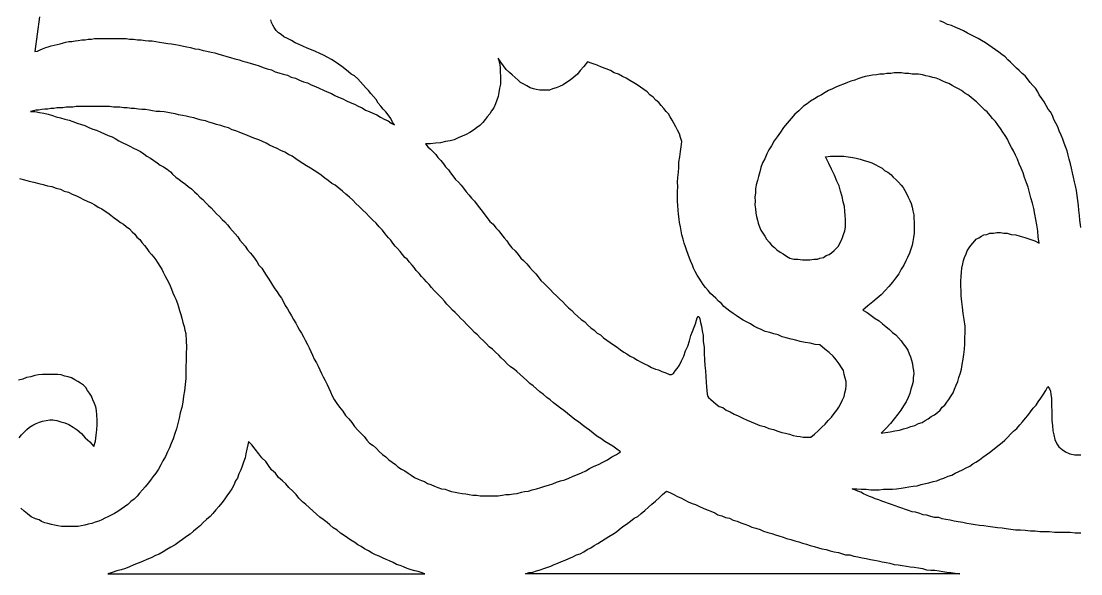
# Model space of a CAD drawing. Extents: x -550 to 550, y -550 to 550.
# Drawn here: x -57.5 to 0, y -480 to -450 of the extents above; entities that cross this region are included whole.
import ezdxf

# ---------------------------------------------------------------- set-up
doc = ezdxf.new("R2010")
doc.units = 0
doc.layers.add('LAYER_1', color=18, linetype='CONTINUOUS')

msp = doc.modelspace()

# ---------------------------------------------------------------- linework, layer by layer
at = {"layer": 'LAYER_1'}
for points in [[(-56.492, -449.747), (-56.611, -450.694), (-56.73, -451.64), (-56.594, -451.608), (-56.453, -451.544), (-56.313, -451.48), (-56.146, -451.416), (-56.01, -451.384), (-55.843, -451.319), (-55.68, -451.287), (-55.518, -451.255), (-55.355, -451.223), (-55.188, -451.159), (-55.052, -451.127), (-54.889, -451.095), (-54.731, -451.095), (-54.542, -451.063), (-54.379, -451.031), (-54.19, -450.999), (-54.005, -450.999), (-53.843, -450.966), (-53.658, -450.966), (-53.495, -450.934), (-53.31, -450.934), (-53.125, -450.934), (-52.94, -450.934), (-52.728, -450.934), (-52.543, -450.934), (-52.358, -450.934), (-52.147, -450.934), (-51.962, -450.934), (-51.777, -450.934), (-51.595, -450.966), (-51.384, -450.966), (-51.176, -450.999), (-50.964, -450.999), (-50.756, -451.031), (-50.575, -451.063), (-50.363, -451.063), (-50.182, -451.095), (-49.974, -451.127), (-49.739, -451.159), (-49.531, -451.191), (-49.323, -451.223), (-49.115, -451.255), (-48.907, -451.287), (-48.675, -451.352), (-48.494, -451.384), (-48.285, -451.416), (-48.054, -451.48), (-47.846, -451.512), (-47.614, -451.576), (-47.406, -451.608), (-47.174, -451.672), (-46.966, -451.705), (-46.76, -451.769), (-46.555, -451.833), (-46.323, -451.897), (-46.118, -451.961), (-45.886, -452.025), (-45.654, -452.09), (-45.448, -452.154), (-45.243, -452.218), (-45.01, -452.282), (-44.804, -452.346), (-44.572, -452.411), (-44.343, -452.507), (-44.137, -452.571), (-43.904, -452.635), (-43.701, -452.731), (-43.495, -452.796), (-43.262, -452.86), (-43.029, -452.924), (-42.826, -453.02), (-42.593, -453.084), (-42.389, -453.181), (-42.159, -453.277), (-41.953, -453.341), (-41.749, -453.437), (-41.518, -453.534), (-41.314, -453.63), (-41.084, -453.726), (-40.88, -453.822), (-40.649, -453.919), (-40.471, -454.015), (-40.267, -454.111), (-40.035, -454.208), (-39.831, -454.304), (-39.626, -454.4), (-39.395, -454.496), (-39.19, -454.593), (-38.985, -454.689), (-38.809, -454.817), (-38.601, -454.881), (-38.396, -454.978), (-38.191, -455.074), (-37.988, -455.202), (-37.783, -455.299), (-37.577, -455.395), (-37.401, -455.523), (-37.222, -455.62), (-37.342, -455.459), (-37.433, -455.267), (-37.577, -455.074), (-37.697, -454.914), (-37.844, -454.753), (-37.964, -454.593), (-38.11, -454.432), (-38.227, -454.24), (-38.374, -454.079), (-38.52, -453.919), (-38.639, -453.758), (-38.785, -453.598), (-38.931, -453.437), (-39.077, -453.277), (-39.222, -453.117), (-39.394, -452.956), (-39.572, -452.86), (-39.72, -452.731), (-39.918, -452.571), (-40.092, -452.443), (-40.266, -452.314), (-40.441, -452.186), (-40.641, -452.058), (-40.844, -451.961), (-41.071, -451.833), (-41.275, -451.737), (-41.504, -451.64), (-41.733, -451.544), (-41.963, -451.448), (-42.192, -451.352), (-42.395, -451.255), (-42.624, -451.159), (-42.823, -451.031), (-43.025, -450.934), (-43.228, -450.838), (-43.374, -450.71), (-43.523, -450.613), (-43.643, -450.485), (-43.759, -450.325), (-43.826, -450.196), (-43.893, -450.068), (-43.93, -449.908)], [(-0.001, -461.182), (-0.002, -461.187), (-0.003, -461.177), (-0.005, -461.187), (-0.019, -461.043), (-0.046, -460.786), (-0.073, -460.529), (-0.1, -460.241), (-0.127, -459.984), (-0.154, -459.727), (-0.207, -459.438), (-0.234, -459.182), (-0.288, -458.925), (-0.342, -458.7), (-0.395, -458.443), (-0.449, -458.219), (-0.502, -457.962), (-0.556, -457.737), (-0.636, -457.481), (-0.689, -457.256), (-0.742, -457.031), (-0.822, -456.839), (-0.902, -456.614), (-0.982, -456.39), (-1.062, -456.165), (-1.168, -455.94), (-1.248, -455.716), (-1.354, -455.523), (-1.46, -455.331), (-1.54, -455.106), (-1.646, -454.914), (-1.778, -454.753), (-1.884, -454.561), (-1.99, -454.368), (-2.122, -454.175), (-2.255, -453.983), (-2.334, -453.822), (-2.466, -453.63), (-2.598, -453.47), (-2.756, -453.309), (-2.888, -453.117), (-3.02, -452.956), (-3.178, -452.828), (-3.336, -452.667), (-3.494, -452.539), (-3.652, -452.378), (-3.81, -452.218), (-3.968, -452.09), (-4.099, -451.929), (-4.283, -451.801), (-4.441, -451.672), (-4.625, -451.544), (-4.809, -451.416), (-4.993, -451.287), (-5.177, -451.159), (-5.387, -451.031), (-5.571, -450.934), (-5.754, -450.838), (-5.938, -450.742), (-6.148, -450.646), (-6.358, -450.517), (-6.568, -450.421), (-6.778, -450.325), (-7.014, -450.228), (-7.224, -450.164), (-7.434, -450.068), (-7.643, -449.972)], [(-57.566, -458.533), (-57.305, -458.597), (-57.044, -458.661), (-56.783, -458.725), (-56.522, -458.789), (-56.288, -458.854), (-56.054, -458.918), (-55.816, -458.95), (-55.585, -459.046), (-55.351, -459.11), (-55.147, -459.207), (-54.912, -459.271), (-54.708, -459.367), (-54.477, -459.463), (-54.3, -459.56), (-54.096, -459.656), (-53.891, -459.752), (-53.687, -459.848), (-53.483, -459.945), (-53.309, -460.073), (-53.104, -460.169), (-52.93, -460.298), (-52.779, -460.394), (-52.605, -460.522), (-52.43, -460.651), (-52.256, -460.779), (-52.081, -460.907), (-51.93, -461.004), (-51.782, -461.132), (-51.607, -461.26), (-51.463, -461.421), (-51.315, -461.549), (-51.197, -461.71), (-51.049, -461.838), (-50.931, -461.998), (-50.787, -462.159), (-50.669, -462.319), (-50.551, -462.48), (-50.405, -462.64), (-50.287, -462.801), (-50.165, -462.929), (-50.074, -463.089), (-49.959, -463.282), (-49.841, -463.442), (-49.776, -463.603), (-49.688, -463.795), (-49.573, -463.988), (-49.481, -464.148), (-49.393, -464.341), (-49.332, -464.534), (-49.243, -464.726), (-49.154, -464.919), (-49.09, -465.079), (-49.004, -465.304), (-48.943, -465.496), (-48.881, -465.689), (-48.823, -465.913), (-48.761, -466.106), (-48.702, -466.331), (-48.644, -466.555), (-48.609, -466.748), (-48.547, -466.94), (-48.532, -467.325), (-48.514, -467.678), (-48.523, -468.031), (-48.532, -468.384), (-48.541, -468.737), (-48.547, -469.058), (-48.553, -469.379), (-48.586, -469.7), (-48.622, -470.053), (-48.68, -470.342), (-48.713, -470.663), (-48.771, -470.952), (-48.856, -471.24), (-48.913, -471.529), (-48.971, -471.818), (-49.056, -472.107), (-49.138, -472.363), (-49.224, -472.652), (-49.334, -472.909), (-49.44, -473.134), (-49.547, -473.358), (-49.657, -473.615), (-49.792, -473.84), (-49.899, -474.064), (-50.034, -474.289), (-50.169, -474.514), (-50.328, -474.706), (-50.46, -474.899), (-50.589, -475.059), (-50.749, -475.252), (-50.905, -475.412), (-51.065, -475.605), (-51.194, -475.765), (-51.351, -475.925), (-51.532, -476.054), (-51.689, -476.214), (-51.87, -476.343), (-52.052, -476.471), (-52.234, -476.599), (-52.412, -476.696), (-52.59, -476.792), (-52.769, -476.888), (-52.943, -476.952), (-53.094, -477.049), (-53.269, -477.113), (-53.472, -477.177), (-53.647, -477.241), (-53.847, -477.273), (-54.022, -477.337), (-54.221, -477.37), (-54.393, -477.402), (-54.589, -477.402), (-54.757, -477.402), (-54.925, -477.402), (-55.121, -477.402), (-55.289, -477.402), (-55.481, -477.37), (-55.673, -477.337), (-55.837, -477.305), (-56.025, -477.241), (-56.19, -477.209), (-56.378, -477.145), (-56.506, -477.049), (-56.694, -476.984), (-56.935, -476.888), (-57.139, -476.728), (-57.316, -476.567), (-57.492, -476.407)], [(-57.585, -472.588), (-57.455, -472.428), (-57.297, -472.267), (-57.171, -472.139), (-57.017, -472.01), (-56.839, -471.914), (-56.661, -471.818), (-56.488, -471.754), (-56.314, -471.69), (-56.117, -471.658), (-55.919, -471.625), (-55.753, -471.625), (-55.536, -471.658), (-55.322, -471.722), (-55.108, -471.786), (-54.898, -471.882), (-54.664, -472.01), (-54.434, -472.171), (-54.207, -472.363), (-54.011, -472.588), (-53.759, -472.813), (-53.539, -473.069), (-53.451, -472.781), (-53.414, -472.46), (-53.382, -472.171), (-53.349, -471.882), (-53.348, -471.625), (-53.374, -471.369), (-53.4, -471.112), (-53.433, -470.919), (-53.494, -470.727), (-53.583, -470.534), (-53.671, -470.342), (-53.763, -470.181), (-53.883, -470.021), (-53.974, -469.86), (-54.097, -469.732), (-54.252, -469.636), (-54.406, -469.54), (-54.56, -469.443), (-54.741, -469.347), (-54.926, -469.283), (-55.115, -469.251), (-55.3, -469.187), (-55.489, -469.154), (-55.681, -469.154), (-55.874, -469.154), (-56.094, -469.154), (-56.314, -469.154), (-56.538, -469.187), (-56.734, -469.219), (-56.962, -469.283), (-57.186, -469.315), (-57.391, -469.411), (-57.619, -469.475)], [(-0.003, -477.762), (-0.02, -477.762), (-0.3, -477.762), (-0.58, -477.73), (-0.832, -477.73), (-1.14, -477.73), (-1.42, -477.73), (-1.7, -477.698), (-1.952, -477.698), (-2.232, -477.698), (-2.484, -477.665), (-2.736, -477.665), (-3.016, -477.633), (-3.268, -477.601), (-3.548, -477.601), (-3.8, -477.569), (-4.051, -477.537), (-4.275, -477.505), (-4.527, -477.473), (-4.778, -477.441), (-5.03, -477.409), (-5.254, -477.377), (-5.505, -477.345), (-5.729, -477.312), (-5.952, -477.28), (-6.176, -477.248), (-6.399, -477.184), (-6.65, -477.152), (-6.873, -477.12), (-7.096, -477.056), (-7.319, -477.024), (-7.515, -476.992), (-7.709, -476.927), (-7.933, -476.927), (-8.128, -476.863), (-8.35, -476.799), (-8.545, -476.767), (-8.74, -476.703), (-8.962, -476.639), (-9.157, -476.606), (-9.352, -476.542), (-9.518, -476.478), (-9.712, -476.414), (-9.878, -476.35), (-10.073, -476.286), (-10.267, -476.221), (-10.433, -476.157), (-10.627, -476.093), (-10.793, -476.029), (-10.959, -475.965), (-11.153, -475.9), (-11.291, -475.836), (-11.456, -475.772), (-11.622, -475.708), (-11.788, -475.644), (-11.925, -475.547), (-12.091, -475.483), (-12.256, -475.419), (-12.394, -475.355), (-12.143, -475.355), (-11.893, -475.387), (-11.642, -475.387), (-11.392, -475.419), (-11.169, -475.419), (-10.946, -475.419), (-10.695, -475.387), (-10.472, -475.387), (-10.221, -475.387), (-9.997, -475.355), (-9.746, -475.323), (-9.522, -475.291), (-9.326, -475.259), (-9.103, -475.227), (-8.879, -475.194), (-8.655, -475.13), (-8.431, -475.066), (-8.236, -475.034), (-8.012, -474.97), (-7.816, -474.938), (-7.62, -474.842), (-7.424, -474.777), (-7.2, -474.681), (-7.004, -474.617), (-6.808, -474.521), (-6.612, -474.424), (-6.416, -474.328), (-6.22, -474.232), (-6.024, -474.136), (-5.856, -474.007), (-5.688, -473.911), (-5.492, -473.783), (-5.324, -473.654), (-5.128, -473.526), (-4.96, -473.397), (-4.792, -473.269), (-4.596, -473.109), (-4.429, -472.98), (-4.261, -472.852), (-4.121, -472.724), (-3.954, -472.563), (-3.814, -472.403), (-3.647, -472.242), (-3.479, -472.082), (-3.312, -471.889), (-3.172, -471.729), (-3.005, -471.536), (-2.866, -471.376), (-2.727, -471.183), (-2.587, -470.991), (-2.421, -470.83), (-2.31, -470.638), (-2.171, -470.445), (-2.032, -470.221), (-1.893, -470.028), (-1.782, -469.803), (-1.7, -469.932), (-1.645, -470.06), (-1.618, -470.253), (-1.592, -470.445), (-1.592, -470.67), (-1.593, -470.894), (-1.566, -471.119), (-1.567, -471.408), (-1.568, -471.665), (-1.541, -471.921), (-1.514, -472.21), (-1.46, -472.435), (-1.405, -472.691), (-1.295, -472.916), (-1.184, -473.077), (-1.018, -473.237), (-0.824, -473.365), (-0.602, -473.462), (-0.325, -473.526), (-0.02, -473.526), (-0.003, -473.526)]]:
    msp.add_lwpolyline(points, dxfattribs=at)
for points in [[(-35.538, -456.646), (-35.417, -456.807), (-35.266, -456.935), (-35.142, -457.064), (-34.993, -457.224), (-34.872, -457.384), (-34.723, -457.545), (-34.577, -457.737), (-34.454, -457.898), (-34.305, -458.058), (-34.183, -458.219), (-34.061, -458.379), (-33.914, -458.572), (-33.764, -458.732), (-33.615, -458.893), (-33.492, -459.053), (-33.344, -459.246), (-33.194, -459.406), (-33.046, -459.599), (-32.896, -459.759), (-32.748, -459.952), (-32.625, -460.112), (-32.477, -460.305), (-32.328, -460.497), (-32.204, -460.658), (-32.056, -460.85), (-31.878, -461.011), (-31.729, -461.203), (-31.577, -461.364), (-31.428, -461.556), (-31.279, -461.749), (-31.127, -461.909), (-31.005, -462.102), (-30.855, -462.294), (-30.676, -462.455), (-30.526, -462.647), (-30.376, -462.84), (-30.222, -462.968), (-30.044, -463.161), (-29.893, -463.353), (-29.741, -463.514), (-29.563, -463.706), (-29.437, -463.867), (-29.286, -464.059), (-29.106, -464.22), (-28.952, -464.38), (-28.774, -464.573), (-28.62, -464.733), (-28.439, -464.894), (-28.285, -465.054), (-28.104, -465.214), (-27.95, -465.375), (-27.796, -465.535), (-27.614, -465.696), (-27.46, -465.856), (-27.278, -466.017), (-27.096, -466.177), (-26.912, -466.306), (-26.758, -466.466), (-26.575, -466.626), (-26.391, -466.755), (-26.236, -466.915), (-26.05, -467.012), (-25.894, -467.172), (-25.71, -467.3), (-25.525, -467.429), (-25.34, -467.557), (-25.155, -467.685), (-24.97, -467.814), (-24.785, -467.942), (-24.625, -468.038), (-24.44, -468.167), (-24.253, -468.263), (-24.04, -468.391), (-23.852, -468.488), (-23.665, -468.584), (-23.477, -468.68), (-23.29, -468.776), (-23.075, -468.873), (-22.911, -468.905), (-22.723, -469.001), (-22.506, -469.065), (-22.319, -469.162), (-22.209, -469.162), (-22.095, -469.097), (-22.007, -468.969), (-21.891, -468.841), (-21.772, -468.648), (-21.652, -468.423), (-21.53, -468.167), (-21.435, -467.878), (-21.313, -467.621), (-21.218, -467.332), (-21.15, -467.044), (-21.058, -466.819), (-20.965, -466.594), (-20.902, -466.402), (-20.839, -466.209), (-20.806, -466.081), (-20.748, -466.017), (-20.721, -466.017), (-20.672, -466.145), (-20.626, -466.338), (-20.58, -466.53), (-20.536, -466.787), (-20.493, -467.044), (-20.479, -467.365), (-20.439, -467.685), (-20.425, -468.006), (-20.413, -468.359), (-20.4, -468.68), (-20.357, -468.969), (-20.344, -469.29), (-20.329, -469.579), (-20.312, -469.835), (-20.293, -470.028), (-20.274, -470.221), (-20.224, -470.349), (-20.199, -470.413), (-20.065, -470.509), (-19.933, -470.638), (-19.773, -470.766), (-19.613, -470.894), (-19.422, -470.959), (-19.234, -471.087), (-19.017, -471.183), (-18.801, -471.312), (-18.584, -471.408), (-18.34, -471.536), (-18.095, -471.633), (-17.877, -471.729), (-17.66, -471.825), (-17.414, -471.921), (-17.167, -471.986), (-16.922, -472.082), (-16.675, -472.146), (-16.429, -472.242), (-16.21, -472.306), (-16.017, -472.338), (-15.798, -472.403), (-15.606, -472.467), (-15.413, -472.499), (-15.22, -472.531), (-15.055, -472.563), (-14.889, -472.563), (-14.75, -472.563), (-14.639, -472.563), (-14.441, -472.403), (-14.241, -472.21), (-14.041, -472.018), (-13.871, -471.857), (-13.699, -471.665), (-13.527, -471.472), (-13.384, -471.28), (-13.24, -471.087), (-13.125, -470.927), (-13.009, -470.734), (-12.921, -470.541), (-12.833, -470.349), (-12.801, -470.156), (-12.74, -469.964), (-12.735, -469.771), (-12.729, -469.547), (-12.779, -469.354), (-12.829, -469.162), (-12.877, -468.937), (-12.983, -468.776), (-13.115, -468.584), (-13.273, -468.359), (-13.433, -468.167), (-13.647, -467.974), (-13.888, -467.782), (-14.155, -467.557), (-14.401, -467.525), (-14.673, -467.461), (-14.946, -467.429), (-15.218, -467.365), (-15.463, -467.3), (-15.707, -467.236), (-15.979, -467.172), (-16.196, -467.108), (-16.411, -467.012), (-16.656, -466.947), (-16.872, -466.883), (-17.116, -466.819), (-17.332, -466.723), (-17.547, -466.626), (-17.735, -466.53), (-17.921, -466.402), (-18.136, -466.306), (-18.324, -466.209), (-18.51, -466.081), (-18.696, -465.953), (-18.856, -465.856), (-19.042, -465.728), (-19.201, -465.6), (-19.359, -465.471), (-19.489, -465.311), (-19.647, -465.182), (-19.804, -465.022), (-19.935, -464.894), (-20.093, -464.765), (-20.222, -464.605), (-20.351, -464.444), (-20.48, -464.284), (-20.582, -464.123), (-20.71, -463.931), (-20.811, -463.77), (-20.911, -463.578), (-21.011, -463.385), (-21.058, -463.225), (-21.158, -463.032), (-21.231, -462.84), (-21.303, -462.647), (-21.376, -462.455), (-21.447, -462.23), (-21.519, -462.038), (-21.563, -461.813), (-21.634, -461.588), (-21.677, -461.364), (-21.721, -461.139), (-21.764, -460.914), (-21.782, -460.722), (-21.824, -460.465), (-21.84, -460.241), (-21.855, -459.984), (-21.871, -459.759), (-21.886, -459.502), (-21.874, -459.246), (-21.86, -458.957), (-21.876, -458.732), (-21.864, -458.476), (-21.823, -458.187), (-21.811, -457.93), (-21.797, -457.641), (-21.757, -457.352), (-21.716, -457.064), (-21.677, -456.807), (-21.637, -456.518), (-21.706, -456.293), (-21.777, -456.101), (-21.875, -455.908), (-21.973, -455.716), (-22.07, -455.523), (-22.169, -455.363), (-22.267, -455.17), (-22.366, -455.01), (-22.493, -454.881), (-22.618, -454.721), (-22.77, -454.561), (-22.895, -454.4), (-23.049, -454.272), (-23.2, -454.111), (-23.38, -453.983), (-23.531, -453.822), (-23.711, -453.694), (-23.89, -453.566), (-24.07, -453.437), (-24.251, -453.341), (-24.456, -453.213), (-24.662, -453.084), (-24.869, -452.988), (-25.074, -452.86), (-25.31, -452.796), (-25.515, -452.667), (-25.748, -452.571), (-26.008, -452.475), (-26.241, -452.378), (-26.501, -452.282), (-26.76, -452.186), (-26.961, -452.443), (-27.16, -452.667), (-27.305, -452.86), (-27.5, -453.02), (-27.696, -453.181), (-27.89, -453.309), (-28.084, -453.437), (-28.276, -453.534), (-28.466, -453.598), (-28.656, -453.662), (-28.82, -453.726), (-28.98, -453.726), (-29.166, -453.726), (-29.352, -453.726), (-29.536, -453.694), (-29.694, -453.662), (-29.876, -453.598), (-30.056, -453.502), (-30.209, -453.405), (-30.388, -453.309), (-30.513, -453.181), (-30.69, -453.052), (-30.838, -452.892), (-30.989, -452.764), (-31.164, -452.603), (-31.31, -452.411), (-31.455, -452.218), (-31.599, -451.993), (-31.537, -452.25), (-31.502, -452.507), (-31.493, -452.764), (-31.48, -452.956), (-31.469, -453.181), (-31.485, -453.405), (-31.527, -453.63), (-31.569, -453.855), (-31.611, -454.079), (-31.678, -454.272), (-31.745, -454.464), (-31.84, -454.689), (-31.958, -454.849), (-32.05, -455.01), (-32.194, -455.17), (-32.312, -455.331), (-32.431, -455.491), (-32.602, -455.652), (-32.772, -455.78), (-32.941, -455.908), (-33.138, -456.037), (-33.332, -456.133), (-33.553, -456.229), (-33.774, -456.326), (-33.996, -456.422), (-34.214, -456.486), (-34.458, -456.518), (-34.73, -456.582), (-35, -456.614), (-35.271, -456.646)], [(-11.832, -465.664), (-11.589, -465.792), (-11.375, -465.953), (-11.16, -466.113), (-10.945, -466.241), (-10.757, -466.402), (-10.569, -466.562), (-10.381, -466.723), (-10.22, -466.883), (-10.032, -467.012), (-9.898, -467.172), (-9.737, -467.332), (-9.631, -467.493), (-9.498, -467.685), (-9.391, -467.846), (-9.313, -468.038), (-9.234, -468.199), (-9.182, -468.391), (-9.131, -468.584), (-9.108, -468.776), (-9.083, -468.937), (-9.059, -469.129), (-9.091, -469.322), (-9.095, -469.547), (-9.154, -469.739), (-9.213, -469.964), (-9.273, -470.188), (-9.36, -470.413), (-9.475, -470.638), (-9.617, -470.862), (-9.76, -471.087), (-9.931, -471.312), (-10.129, -471.568), (-10.329, -471.825), (-10.583, -472.082), (-10.838, -472.338), (-10.588, -472.306), (-10.338, -472.274), (-10.088, -472.21), (-9.838, -472.178), (-9.615, -472.114), (-9.393, -472.05), (-9.225, -471.986), (-9.003, -471.921), (-8.807, -471.825), (-8.612, -471.761), (-8.445, -471.665), (-8.277, -471.568), (-8.109, -471.44), (-7.941, -471.344), (-7.774, -471.215), (-7.633, -471.087), (-7.52, -470.927), (-7.381, -470.83), (-7.268, -470.67), (-7.155, -470.509), (-7.042, -470.317), (-6.929, -470.156), (-6.844, -469.964), (-6.758, -469.739), (-6.672, -469.547), (-6.614, -469.322), (-6.528, -469.065), (-6.47, -468.873), (-6.439, -468.616), (-6.38, -468.327), (-6.35, -468.07), (-6.318, -467.782), (-6.287, -467.493), (-6.283, -467.172), (-6.279, -466.883), (-6.274, -466.53), (-6.324, -466.177), (-6.374, -465.856), (-6.424, -465.503), (-6.447, -465.214), (-6.497, -464.894), (-6.494, -464.637), (-6.517, -464.348), (-6.513, -464.091), (-6.482, -463.835), (-6.479, -463.61), (-6.449, -463.385), (-6.392, -463.161), (-6.362, -462.968), (-6.305, -462.808), (-6.221, -462.615), (-6.165, -462.455), (-6.054, -462.294), (-5.971, -462.166), (-5.861, -462.038), (-5.751, -461.909), (-5.669, -461.813), (-5.533, -461.749), (-5.396, -461.652), (-5.26, -461.588), (-5.098, -461.556), (-4.934, -461.492), (-4.745, -461.492), (-4.555, -461.46), (-4.366, -461.46), (-4.177, -461.492), (-3.987, -461.492), (-3.772, -461.556), (-3.528, -461.588), (-3.285, -461.652), (-3.042, -461.717), (-2.772, -461.813), (-2.502, -461.909), (-2.258, -462.038), (-2.311, -461.685), (-2.336, -461.364), (-2.389, -461.043), (-2.441, -460.754), (-2.494, -460.465), (-2.546, -460.144), (-2.625, -459.855), (-2.704, -459.567), (-2.784, -459.278), (-2.863, -458.989), (-2.942, -458.764), (-3.047, -458.476), (-3.126, -458.219), (-3.232, -457.962), (-3.338, -457.737), (-3.443, -457.481), (-3.549, -457.256), (-3.654, -457.031), (-3.76, -456.839), (-3.892, -456.614), (-3.97, -456.39), (-4.102, -456.197), (-4.234, -456.005), (-4.366, -455.812), (-4.498, -455.62), (-4.629, -455.427), (-4.788, -455.267), (-4.92, -455.106), (-5.077, -454.914), (-5.21, -454.817), (-5.368, -454.657), (-5.526, -454.496), (-5.658, -454.368), (-5.816, -454.24), (-5.974, -454.111), (-6.132, -453.983), (-6.29, -453.887), (-6.475, -453.758), (-6.633, -453.662), (-6.818, -453.566), (-6.976, -453.47), (-7.16, -453.373), (-7.319, -453.309), (-7.477, -453.245), (-7.662, -453.149), (-7.846, -453.084), (-8.032, -453.052), (-8.217, -452.988), (-8.402, -452.956), (-8.587, -452.892), (-8.798, -452.86), (-8.958, -452.86), (-9.144, -452.86), (-9.329, -452.828), (-9.541, -452.828), (-9.726, -452.796), (-9.912, -452.796), (-10.124, -452.796), (-10.311, -452.828), (-10.523, -452.828), (-10.684, -452.86), (-10.896, -452.86), (-11.083, -452.892), (-11.296, -452.924), (-11.483, -452.956), (-11.696, -452.988), (-11.883, -453.052), (-12.098, -453.117), (-12.259, -453.181), (-12.473, -453.245), (-12.661, -453.309), (-12.876, -453.405), (-13.064, -453.47), (-13.28, -453.566), (-13.469, -453.662), (-13.684, -453.758), (-13.874, -453.855), (-14.064, -453.983), (-14.253, -454.079), (-14.444, -454.208), (-14.661, -454.336), (-14.851, -454.464), (-15.042, -454.593), (-15.291, -454.849), (-15.511, -455.042), (-15.705, -455.267), (-15.928, -455.523), (-16.123, -455.748), (-16.292, -456.005), (-16.462, -456.261), (-16.63, -456.486), (-16.774, -456.743), (-16.916, -456.967), (-17.031, -457.192), (-17.148, -457.449), (-17.264, -457.673), (-17.354, -457.93), (-17.416, -458.155), (-17.48, -458.411), (-17.542, -458.636), (-17.605, -458.861), (-17.64, -459.085), (-17.649, -459.31), (-17.684, -459.535), (-17.666, -459.759), (-17.674, -459.952), (-17.655, -460.176), (-17.637, -460.401), (-17.59, -460.594), (-17.544, -460.786), (-17.496, -460.947), (-17.422, -461.139), (-17.348, -461.332), (-17.246, -461.492), (-17.143, -461.652), (-17.041, -461.813), (-16.912, -461.973), (-16.782, -462.134), (-16.624, -462.262), (-16.493, -462.391), (-16.308, -462.519), (-16.149, -462.615), (-15.963, -462.744), (-15.776, -462.84), (-15.561, -462.904), (-15.344, -462.904), (-15.101, -462.936), (-14.884, -462.936), (-14.694, -462.936), (-14.476, -462.904), (-14.286, -462.904), (-14.148, -462.84), (-13.957, -462.808), (-13.819, -462.711), (-13.654, -462.647), (-13.516, -462.551), (-13.376, -462.423), (-13.265, -462.326), (-13.153, -462.198), (-13.067, -462.038), (-12.981, -461.877), (-12.923, -461.717), (-12.864, -461.556), (-12.805, -461.364), (-12.772, -461.171), (-12.766, -460.947), (-12.761, -460.754), (-12.782, -460.529), (-12.802, -460.305), (-12.822, -460.048), (-12.896, -459.791), (-12.942, -459.502), (-13.041, -459.214), (-13.114, -458.925), (-13.241, -458.668), (-13.366, -458.347), (-13.518, -458.026), (-13.669, -457.705), (-13.846, -457.352), (-13.577, -457.32), (-13.336, -457.32), (-13.095, -457.32), (-12.853, -457.32), (-12.613, -457.352), (-12.372, -457.384), (-12.186, -457.417), (-11.973, -457.481), (-11.76, -457.545), (-11.547, -457.609), (-11.334, -457.673), (-11.148, -457.77), (-10.963, -457.866), (-10.777, -457.962), (-10.646, -458.09), (-10.46, -458.187), (-10.302, -458.315), (-10.17, -458.443), (-10.012, -458.604), (-9.881, -458.732), (-9.75, -458.893), (-9.645, -459.021), (-9.54, -459.182), (-9.437, -459.374), (-9.359, -459.535), (-9.282, -459.727), (-9.205, -459.888), (-9.154, -460.08), (-9.104, -460.273), (-9.055, -460.497), (-9.059, -460.69), (-9.035, -460.882), (-9.039, -461.075), (-9.043, -461.267), (-9.047, -461.492), (-9.079, -461.717), (-9.11, -461.941), (-9.141, -462.134), (-9.227, -462.358), (-9.286, -462.583), (-9.399, -462.808), (-9.484, -463), (-9.597, -463.225), (-9.738, -463.45), (-9.879, -463.706), (-10.047, -463.931), (-10.215, -464.156), (-10.411, -464.38), (-10.606, -464.605), (-10.83, -464.829), (-11.052, -465.022), (-11.275, -465.214), (-11.553, -465.439)], [(-56.977, -454.881), (-56.737, -454.881), (-56.478, -454.946), (-56.242, -454.978), (-56.01, -455.042), (-55.778, -455.106), (-55.572, -455.17), (-55.34, -455.234), (-55.107, -455.299), (-54.875, -455.363), (-54.669, -455.427), (-54.44, -455.523), (-54.207, -455.587), (-54.028, -455.652), (-53.799, -455.748), (-53.597, -455.844), (-53.39, -455.908), (-53.161, -456.005), (-52.958, -456.101), (-52.755, -456.197), (-52.549, -456.261), (-52.373, -456.358), (-52.173, -456.486), (-51.97, -456.582), (-51.767, -456.679), (-51.59, -456.775), (-51.387, -456.871), (-51.183, -456.967), (-51.006, -457.064), (-50.833, -457.192), (-50.66, -457.32), (-50.456, -457.417), (-50.282, -457.545), (-50.108, -457.673), (-49.935, -457.802), (-49.757, -457.898), (-49.556, -458.026), (-49.382, -458.155), (-49.262, -458.283), (-49.091, -458.443), (-48.916, -458.572), (-48.742, -458.7), (-48.567, -458.829), (-48.419, -458.957), (-48.244, -459.085), (-48.073, -459.246), (-47.925, -459.374), (-47.78, -459.535), (-47.631, -459.663), (-47.486, -459.823), (-47.314, -459.984), (-47.165, -460.112), (-47.02, -460.273), (-46.874, -460.433), (-46.728, -460.594), (-46.583, -460.754), (-46.434, -460.882), (-46.288, -461.043), (-46.168, -461.203), (-46.022, -461.364), (-45.876, -461.524), (-45.729, -461.685), (-45.613, -461.877), (-45.466, -462.038), (-45.32, -462.198), (-45.203, -462.391), (-45.056, -462.551), (-44.936, -462.711), (-44.792, -462.904), (-44.696, -463.032), (-44.578, -463.225), (-44.431, -463.385), (-44.313, -463.578), (-44.196, -463.77), (-44.075, -463.931), (-43.957, -464.123), (-43.839, -464.316), (-43.721, -464.509), (-43.6, -464.669), (-43.482, -464.861), (-43.361, -465.022), (-43.242, -465.214), (-43.151, -465.407), (-43.032, -465.6), (-42.914, -465.792), (-42.822, -465.985), (-42.703, -466.177), (-42.584, -466.37), (-42.492, -466.562), (-42.373, -466.755), (-42.278, -466.915), (-42.159, -467.108), (-42.066, -467.3), (-41.949, -467.525), (-41.857, -467.717), (-41.764, -467.91), (-41.672, -468.103), (-41.582, -468.327), (-41.462, -468.52), (-41.369, -468.712), (-41.276, -468.905), (-41.183, -469.097), (-41.09, -469.29), (-40.997, -469.482), (-40.878, -469.707), (-40.785, -469.9), (-40.691, -470.092), (-40.601, -470.317), (-40.507, -470.509), (-40.361, -470.734), (-40.212, -470.927), (-40.037, -471.151), (-39.891, -471.376), (-39.713, -471.568), (-39.536, -471.761), (-39.389, -471.986), (-39.211, -472.178), (-39.058, -472.338), (-38.88, -472.531), (-38.73, -472.724), (-38.576, -472.884), (-38.393, -473.012), (-38.212, -473.173), (-38.058, -473.333), (-37.877, -473.494), (-37.692, -473.622), (-37.539, -473.783), (-37.354, -473.911), (-37.17, -474.039), (-37.041, -474.168), (-36.856, -474.296), (-36.669, -474.392), (-36.484, -474.521), (-36.325, -474.617), (-36.14, -474.745), (-35.952, -474.842), (-35.762, -474.906), (-35.6, -474.97), (-35.44, -475.066), (-35.25, -475.13), (-35.062, -475.227), (-34.871, -475.291), (-34.681, -475.355), (-34.488, -475.387), (-34.298, -475.451), (-34.135, -475.515), (-33.942, -475.547), (-33.749, -475.58), (-33.556, -475.612), (-33.363, -475.644), (-33.171, -475.676), (-32.978, -475.708), (-32.782, -475.708), (-32.589, -475.74), (-32.394, -475.74), (-32.199, -475.74), (-32.004, -475.74), (-31.808, -475.74), (-31.613, -475.74), (-31.388, -475.708), (-31.19, -475.676), (-30.995, -475.676), (-30.77, -475.644), (-30.573, -475.612), (-30.346, -475.547), (-30.176, -475.515), (-29.951, -475.483), (-29.752, -475.419), (-29.525, -475.355), (-29.298, -475.291), (-29.071, -475.227), (-28.872, -475.162), (-28.646, -475.098), (-28.445, -475.002), (-28.218, -474.938), (-27.992, -474.874), (-27.763, -474.777), (-27.535, -474.681), (-27.307, -474.585), (-27.079, -474.489), (-26.851, -474.392), (-26.649, -474.264), (-26.391, -474.136), (-26.164, -474.039), (-25.934, -473.911), (-25.677, -473.783), (-25.447, -473.622), (-25.19, -473.494), (-24.961, -473.365), (-25.174, -473.205), (-25.388, -473.044), (-25.603, -472.916), (-25.817, -472.788), (-26.03, -472.627), (-26.245, -472.499), (-26.457, -472.338), (-26.642, -472.178), (-26.829, -472.05), (-27.041, -471.889), (-27.253, -471.729), (-27.439, -471.6), (-27.651, -471.44), (-27.835, -471.28), (-28.047, -471.119), (-28.232, -470.991), (-28.39, -470.862), (-28.601, -470.702), (-28.785, -470.541), (-28.97, -470.413), (-29.153, -470.253), (-29.336, -470.092), (-29.519, -469.932), (-29.702, -469.771), (-29.886, -469.643), (-30.041, -469.482), (-30.223, -469.322), (-30.406, -469.162), (-30.588, -469.001), (-30.744, -468.873), (-30.928, -468.744), (-31.11, -468.584), (-31.264, -468.423), (-31.446, -468.263), (-31.572, -468.103), (-31.753, -467.942), (-31.907, -467.782), (-32.09, -467.653), (-32.244, -467.493), (-32.397, -467.332), (-32.578, -467.172), (-32.731, -467.012), (-32.886, -466.883), (-33.039, -466.723), (-33.166, -466.594), (-33.319, -466.434), (-33.472, -466.273), (-33.624, -466.113), (-33.777, -465.953), (-33.929, -465.792), (-34.083, -465.664), (-34.235, -465.503), (-34.387, -465.343), (-34.512, -465.182), (-34.663, -465.022), (-34.79, -464.894), (-34.917, -464.765), (-35.068, -464.605), (-35.219, -464.444), (-35.343, -464.284), (-35.494, -464.123), (-35.621, -463.995), (-35.771, -463.835), (-35.895, -463.674), (-36.046, -463.514), (-36.169, -463.353), (-36.268, -463.225), (-36.418, -463.064), (-36.541, -462.904), (-36.669, -462.808), (-36.792, -462.647), (-36.915, -462.487), (-37.065, -462.326), (-37.19, -462.198), (-37.312, -462.038), (-37.435, -461.877), (-37.56, -461.749), (-37.731, -461.524), (-37.878, -461.332), (-38.051, -461.139), (-38.224, -460.947), (-38.4, -460.786), (-38.6, -460.594), (-38.773, -460.401), (-38.948, -460.241), (-39.148, -460.048), (-39.323, -459.888), (-39.495, -459.695), (-39.67, -459.535), (-39.871, -459.374), (-40.046, -459.214), (-40.247, -459.053), (-40.448, -458.893), (-40.628, -458.796), (-40.829, -458.636), (-41.006, -458.508), (-41.207, -458.347), (-41.383, -458.219), (-41.586, -458.09), (-41.79, -457.962), (-41.993, -457.834), (-42.196, -457.705), (-42.398, -457.577), (-42.574, -457.449), (-42.777, -457.32), (-42.982, -457.224), (-43.185, -457.096), (-43.39, -456.999), (-43.595, -456.903), (-43.8, -456.807), (-44.005, -456.711), (-44.183, -456.614), (-44.388, -456.518), (-44.593, -456.422), (-44.8, -456.358), (-45.032, -456.261), (-45.236, -456.165), (-45.444, -456.101), (-45.648, -456.005), (-45.829, -455.94), (-46.036, -455.876), (-46.24, -455.78), (-46.447, -455.716), (-46.655, -455.652), (-46.888, -455.587), (-47.096, -455.523), (-47.302, -455.459), (-47.483, -455.395), (-47.693, -455.363), (-47.9, -455.299), (-48.107, -455.234), (-48.317, -455.202), (-48.523, -455.138), (-48.733, -455.106), (-48.943, -455.074), (-49.123, -455.01), (-49.333, -454.978), (-49.516, -454.946), (-49.726, -454.914), (-49.936, -454.881), (-50.15, -454.881), (-50.359, -454.849), (-50.542, -454.817), (-50.726, -454.785), (-50.939, -454.785), (-51.122, -454.753), (-51.332, -454.721), (-51.518, -454.721), (-51.728, -454.689), (-51.914, -454.689), (-52.124, -454.657), (-52.284, -454.657), (-52.471, -454.657), (-52.68, -454.625), (-52.867, -454.625), (-53.053, -454.625), (-53.24, -454.625), (-53.426, -454.625), (-53.613, -454.625), (-53.8, -454.625), (-53.96, -454.625), (-54.146, -454.625), (-54.333, -454.625), (-54.493, -454.625), (-54.683, -454.657), (-54.87, -454.657), (-55.03, -454.657), (-55.22, -454.689), (-55.38, -454.689), (-55.54, -454.689), (-55.704, -454.721), (-55.864, -454.721), (-56.028, -454.753), (-56.188, -454.753), (-56.352, -454.785), (-56.516, -454.817), (-56.676, -454.817), (-56.813, -454.849)], [(-35.581, -479.975), (-35.773, -479.912), (-35.937, -479.848), (-36.132, -479.815), (-36.324, -479.751), (-36.544, -479.687), (-36.733, -479.591), (-36.925, -479.527), (-37.117, -479.462), (-37.306, -479.366), (-37.496, -479.27), (-37.687, -479.206), (-37.876, -479.109), (-38.065, -479.013), (-38.257, -478.949), (-38.446, -478.853), (-38.632, -478.724), (-38.849, -478.628), (-39.035, -478.5), (-39.223, -478.404), (-39.381, -478.275), (-39.594, -478.147), (-39.78, -478.018), (-39.965, -477.89), (-40.151, -477.762), (-40.333, -477.601), (-40.546, -477.473), (-40.729, -477.312), (-40.886, -477.184), (-41.096, -477.024), (-41.28, -476.895), (-41.462, -476.735), (-41.644, -476.574), (-41.85, -476.382), (-42.032, -476.221), (-42.213, -476.061), (-42.419, -475.868), (-42.569, -475.676), (-42.747, -475.483), (-42.953, -475.291), (-43.13, -475.098), (-43.311, -474.938), (-43.516, -474.745), (-43.69, -474.521), (-43.895, -474.328), (-44.069, -474.103), (-44.214, -473.879), (-44.419, -473.686), (-44.592, -473.462), (-44.79, -473.205), (-44.962, -472.98), (-45.138, -472.788), (-45.184, -472.98), (-45.233, -473.205), (-45.286, -473.462), (-45.335, -473.686), (-45.412, -473.911), (-45.489, -474.136), (-45.563, -474.328), (-45.668, -474.553), (-45.746, -474.777), (-45.845, -474.938), (-45.95, -475.162), (-46.052, -475.355), (-46.182, -475.547), (-46.313, -475.74), (-46.474, -475.965), (-46.601, -476.125), (-46.76, -476.318), (-46.918, -476.51), (-47.077, -476.703), (-47.233, -476.863), (-47.416, -477.024), (-47.6, -477.184), (-47.756, -477.345), (-47.94, -477.505), (-48.124, -477.665), (-48.309, -477.826), (-48.518, -477.954), (-48.73, -478.115), (-48.912, -478.243), (-49.124, -478.404), (-49.362, -478.532), (-49.572, -478.66), (-49.781, -478.789), (-49.991, -478.917), (-50.195, -478.981), (-50.433, -479.109), (-50.668, -479.206), (-50.903, -479.302), (-51.138, -479.398), (-51.373, -479.495), (-51.608, -479.591), (-51.816, -479.687), (-52.047, -479.751), (-52.28, -479.815), (-52.543, -479.912), (-52.774, -479.975), (-51.819, -479.975), (-50.863, -479.975), (-49.908, -479.975), (-48.953, -479.975), (-47.998, -479.975), (-47.043, -479.975), (-46.088, -479.975), (-45.133, -479.975), (-44.177, -479.975), (-43.222, -479.975), (-42.267, -479.975), (-41.312, -479.975), (-40.357, -479.975), (-39.402, -479.975), (-38.446, -479.975), (-37.491, -479.975), (-36.536, -479.975)], [(-6.571, -479.975), (-7.552, -479.975), (-8.534, -479.975), (-9.515, -479.975), (-10.496, -479.975), (-11.477, -479.975), (-12.459, -479.975), (-13.44, -479.975), (-14.421, -479.975), (-15.402, -479.975), (-16.384, -479.975), (-17.365, -479.975), (-18.346, -479.975), (-19.328, -479.975), (-20.309, -479.975), (-21.29, -479.975), (-22.271, -479.975), (-23.253, -479.975), (-24.234, -479.975), (-25.215, -479.975), (-26.197, -479.975), (-27.178, -479.975), (-28.159, -479.975), (-29.14, -479.975), (-30.122, -479.975), (-29.921, -479.912), (-29.722, -479.88), (-29.521, -479.815), (-29.32, -479.751), (-29.119, -479.687), (-28.918, -479.623), (-28.746, -479.559), (-28.571, -479.462), (-28.371, -479.398), (-28.168, -479.302), (-27.968, -479.238), (-27.766, -479.142), (-27.563, -479.045), (-27.361, -478.949), (-27.161, -478.885), (-26.959, -478.789), (-26.784, -478.66), (-26.582, -478.564), (-26.406, -478.436), (-26.205, -478.339), (-26.001, -478.211), (-25.798, -478.083), (-25.595, -477.954), (-25.392, -477.826), (-25.189, -477.698), (-25.042, -477.569), (-24.838, -477.409), (-24.636, -477.28), (-24.431, -477.12), (-24.228, -476.959), (-24.027, -476.863), (-23.851, -476.703), (-23.648, -476.542), (-23.442, -476.35), (-23.267, -476.189), (-23.064, -476.029), (-22.859, -475.836), (-22.684, -475.676), (-22.48, -475.483), (-22.261, -475.58), (-22.071, -475.676), (-21.88, -475.772), (-21.661, -475.868), (-21.498, -475.965), (-21.307, -476.061), (-21.088, -476.157), (-20.895, -476.221), (-20.676, -476.318), (-20.485, -476.414), (-20.265, -476.51), (-20.073, -476.574), (-19.853, -476.671), (-19.689, -476.767), (-19.468, -476.831), (-19.277, -476.927), (-19.054, -476.959), (-18.862, -477.056), (-18.641, -477.12), (-18.449, -477.216), (-18.227, -477.28), (-18.034, -477.345), (-17.842, -477.441), (-17.62, -477.505), (-17.398, -477.569), (-17.206, -477.665), (-16.984, -477.73), (-16.762, -477.794), (-16.568, -477.858), (-16.374, -477.922), (-16.153, -477.986), (-15.958, -478.051), (-15.736, -478.115), (-15.514, -478.179), (-15.292, -478.243), (-15.098, -478.307), (-14.875, -478.371), (-14.681, -478.436), (-14.459, -478.5), (-14.236, -478.564), (-14.041, -478.628), (-13.818, -478.66), (-13.595, -478.724), (-13.373, -478.789), (-13.149, -478.821), (-12.926, -478.885), (-12.759, -478.949), (-12.535, -478.949), (-12.311, -479.013), (-12.088, -479.045), (-11.865, -479.109), (-11.641, -479.142), (-11.417, -479.206), (-11.193, -479.238), (-10.997, -479.27), (-10.774, -479.334), (-10.55, -479.366), (-10.354, -479.398), (-10.13, -479.462), (-9.906, -479.495), (-9.682, -479.527), (-9.458, -479.559), (-9.261, -479.591), (-9.037, -479.623), (-8.813, -479.655), (-8.588, -479.687), (-8.364, -479.751), (-8.14, -479.783), (-7.915, -479.783), (-7.69, -479.815), (-7.494, -479.848), (-7.269, -479.88), (-7.045, -479.912), (-6.82, -479.944)]]:
    msp.add_lwpolyline(points, close=True, dxfattribs=at)

doc.saveas('drawing.dxf')
